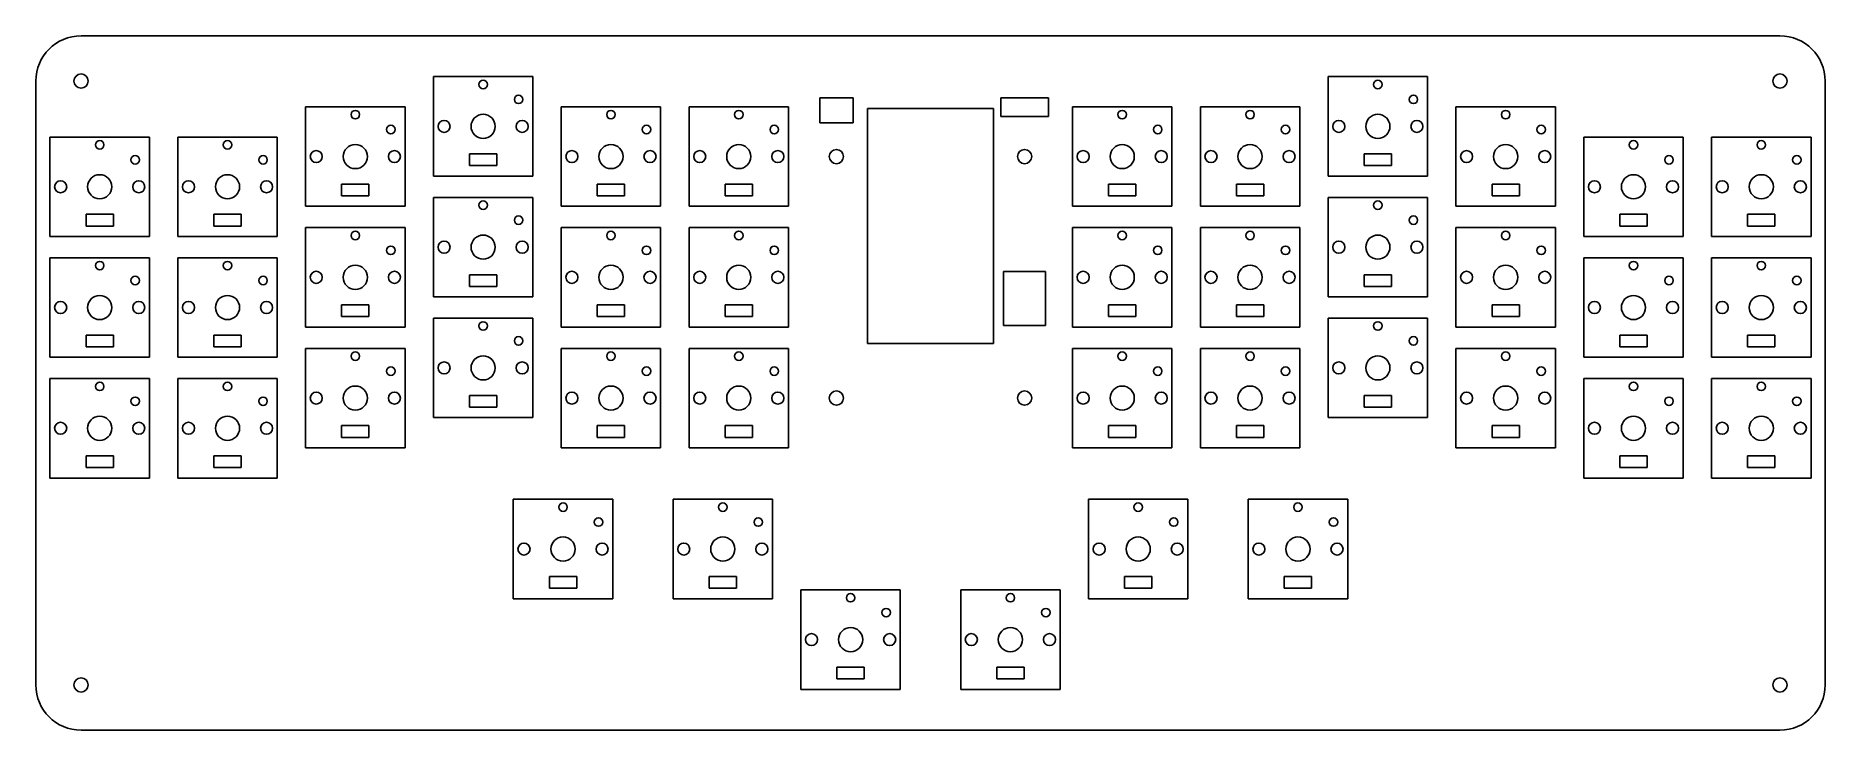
# Model space of a CAD drawing. Header units: millimetres. Extents: x 81 to 333, y -192 to -95.
import ezdxf

# ---------------------------------------------------------------- set-up
doc = ezdxf.new("R2010")
doc.units = ezdxf.units.MM

msp = doc.modelspace()

# ---------------------------------------------------------------- linework, layer by layer
for p, q in [((87.375, -94.75), (326.625, -94.75)), ((151, -100.5), (137, -100.5)), ((137, -100.5), (137, -114.5)), ((151, -114.5), (151, -100.5)), ((277, -100.5), (263, -100.5)), ((263, -100.5), (263, -114.5)), ((277, -114.5), (277, -100.5)), ((81, -186.125), (81, -101.125)), ((333, -101.125), (333, -186.125)), ((133, -104.75), (119, -104.75)), ((119, -104.75), (119, -118.75)), ((133, -118.75), (133, -104.75)), ((169, -104.75), (155, -104.75)), ((155, -104.75), (155, -118.75)), ((169, -118.75), (169, -104.75)), ((187, -104.75), (173, -104.75)), ((173, -104.75), (173, -118.75)), ((187, -118.75), (187, -104.75)), ((196.1, -103.5), (191.4, -103.5)), ((191.4, -103.5), (191.4, -107)), ((196.1, -107), (196.1, -103.5)), ((215.89, -104.994), (198.11, -104.994)), ((198.11, -104.994), (198.11, -138.074)), ((215.89, -138.074), (215.89, -104.994)), ((223.6, -103.5), (216.9, -103.5)), ((216.9, -103.5), (216.9, -106.1)), ((223.6, -106.1), (223.6, -103.5)), ((241, -104.75), (227, -104.75)), ((227, -104.75), (227, -118.75)), ((241, -118.75), (241, -104.75)), ((259, -104.75), (245, -104.75)), ((245, -104.75), (245, -118.75)), ((259, -118.75), (259, -104.75)), ((295, -104.75), (281, -104.75)), ((281, -104.75), (281, -118.75)), ((295, -118.75), (295, -104.75)), ((191.4, -107), (196.1, -107)), ((216.9, -106.1), (223.6, -106.1)), ((97, -109), (83, -109)), ((83, -109), (83, -123)), ((97, -123), (97, -109)), ((115, -109), (101, -109)), ((101, -109), (101, -123)), ((115, -123), (115, -109)), ((313, -109), (299, -109)), ((299, -109), (299, -123)), ((313, -123), (313, -109)), ((331, -109), (317, -109)), ((317, -109), (317, -123)), ((331, -123), (331, -109)), ((145.925, -111.375), (142.075, -111.375)), ((142.075, -111.375), (142.075, -113.025)), ((142.075, -113.025), (145.925, -113.025)), ((145.925, -113.025), (145.925, -111.375)), ((271.925, -111.375), (268.075, -111.375)), ((268.075, -111.375), (268.075, -113.025)), ((268.075, -113.025), (271.925, -113.025)), ((271.925, -113.025), (271.925, -111.375)), ((127.925, -115.625), (124.075, -115.625)), ((124.075, -115.625), (124.075, -117.275)), ((127.925, -117.275), (127.925, -115.625)), ((137, -114.5), (151, -114.5)), ((163.925, -115.625), (160.075, -115.625)), ((160.075, -115.625), (160.075, -117.275)), ((163.925, -117.275), (163.925, -115.625)), ((181.925, -115.625), (178.075, -115.625)), ((178.075, -115.625), (178.075, -117.275)), ((181.925, -117.275), (181.925, -115.625)), ((235.925, -115.625), (232.075, -115.625)), ((232.075, -115.625), (232.075, -117.275)), ((235.925, -117.275), (235.925, -115.625)), ((253.925, -115.625), (250.075, -115.625)), ((250.075, -115.625), (250.075, -117.275)), ((253.925, -117.275), (253.925, -115.625)), ((263, -114.5), (277, -114.5)), ((289.925, -115.625), (286.075, -115.625)), ((286.075, -115.625), (286.075, -117.275)), ((289.925, -117.275), (289.925, -115.625)), ((124.075, -117.275), (127.925, -117.275)), ((151, -117.5), (137, -117.5)), ((137, -117.5), (137, -131.5)), ((151, -131.5), (151, -117.5)), ((160.075, -117.275), (163.925, -117.275)), ((178.075, -117.275), (181.925, -117.275)), ((232.075, -117.275), (235.925, -117.275)), ((250.075, -117.275), (253.925, -117.275)), ((277, -117.5), (263, -117.5)), ((263, -117.5), (263, -131.5)), ((277, -131.5), (277, -117.5)), ((286.075, -117.275), (289.925, -117.275)), ((91.925, -119.875), (88.075, -119.875)), ((88.075, -119.875), (88.075, -121.525)), ((91.925, -121.525), (91.925, -119.875)), ((109.925, -119.875), (106.075, -119.875)), ((106.075, -119.875), (106.075, -121.525)), ((109.925, -121.525), (109.925, -119.875)), ((119, -118.75), (133, -118.75)), ((155, -118.75), (169, -118.75)), ((173, -118.75), (187, -118.75)), ((227, -118.75), (241, -118.75)), ((245, -118.75), (259, -118.75)), ((281, -118.75), (295, -118.75)), ((307.925, -119.875), (304.075, -119.875)), ((304.075, -119.875), (304.075, -121.525)), ((307.925, -121.525), (307.925, -119.875)), ((325.925, -119.875), (322.075, -119.875)), ((322.075, -119.875), (322.075, -121.525)), ((325.925, -121.525), (325.925, -119.875)), ((83, -123), (97, -123)), ((88.075, -121.525), (91.925, -121.525)), ((101, -123), (115, -123)), ((106.075, -121.525), (109.925, -121.525)), ((133, -121.75), (119, -121.75)), ((119, -121.75), (119, -135.75)), ((133, -135.75), (133, -121.75)), ((169, -121.75), (155, -121.75)), ((155, -121.75), (155, -135.75)), ((169, -135.75), (169, -121.75)), ((187, -121.75), (173, -121.75)), ((173, -121.75), (173, -135.75)), ((187, -135.75), (187, -121.75)), ((241, -121.75), (227, -121.75)), ((227, -121.75), (227, -135.75)), ((241, -135.75), (241, -121.75)), ((259, -121.75), (245, -121.75)), ((245, -121.75), (245, -135.75)), ((259, -135.75), (259, -121.75)), ((295, -121.75), (281, -121.75)), ((281, -121.75), (281, -135.75)), ((295, -135.75), (295, -121.75)), ((299, -123), (313, -123)), ((304.075, -121.525), (307.925, -121.525)), ((317, -123), (331, -123)), ((322.075, -121.525), (325.925, -121.525)), ((97, -126), (83, -126)), ((83, -126), (83, -140)), ((97, -140), (97, -126)), ((115, -126), (101, -126)), ((101, -126), (101, -140)), ((115, -140), (115, -126)), ((313, -126), (299, -126)), ((299, -126), (299, -140)), ((313, -140), (313, -126)), ((331, -126), (317, -126)), ((317, -126), (317, -140)), ((331, -140), (331, -126)), ((145.925, -128.375), (142.075, -128.375)), ((142.075, -128.375), (142.075, -130.025)), ((145.925, -130.025), (145.925, -128.375)), ((223.2, -127.95), (217.3, -127.95)), ((217.3, -127.95), (217.3, -135.55)), ((223.2, -135.55), (223.2, -127.95)), ((271.925, -128.375), (268.075, -128.375)), ((268.075, -128.375), (268.075, -130.025)), ((271.925, -130.025), (271.925, -128.375)), ((142.075, -130.025), (145.925, -130.025)), ((268.075, -130.025), (271.925, -130.025)), ((127.925, -132.625), (124.075, -132.625)), ((124.075, -132.625), (124.075, -134.275)), ((127.925, -134.275), (127.925, -132.625)), ((137, -131.5), (151, -131.5)), ((163.925, -132.625), (160.075, -132.625)), ((160.075, -132.625), (160.075, -134.275)), ((163.925, -134.275), (163.925, -132.625)), ((181.925, -132.625), (178.075, -132.625)), ((178.075, -132.625), (178.075, -134.275)), ((181.925, -134.275), (181.925, -132.625)), ((235.925, -132.625), (232.075, -132.625)), ((232.075, -132.625), (232.075, -134.275)), ((235.925, -134.275), (235.925, -132.625)), ((253.925, -132.625), (250.075, -132.625)), ((250.075, -132.625), (250.075, -134.275)), ((253.925, -134.275), (253.925, -132.625)), ((263, -131.5), (277, -131.5)), ((289.925, -132.625), (286.075, -132.625)), ((286.075, -132.625), (286.075, -134.275)), ((289.925, -134.275), (289.925, -132.625)), ((119, -135.75), (133, -135.75)), ((124.075, -134.275), (127.925, -134.275)), ((151, -134.5), (137, -134.5)), ((137, -134.5), (137, -148.5)), ((151, -148.5), (151, -134.5)), ((155, -135.75), (169, -135.75)), ((160.075, -134.275), (163.925, -134.275)), ((173, -135.75), (187, -135.75)), ((178.075, -134.275), (181.925, -134.275)), ((217.3, -135.55), (223.2, -135.55)), ((227, -135.75), (241, -135.75)), ((232.075, -134.275), (235.925, -134.275)), ((245, -135.75), (259, -135.75)), ((250.075, -134.275), (253.925, -134.275)), ((277, -134.5), (263, -134.5)), ((263, -134.5), (263, -148.5)), ((277, -148.5), (277, -134.5)), ((281, -135.75), (295, -135.75)), ((286.075, -134.275), (289.925, -134.275)), ((91.925, -136.875), (88.075, -136.875)), ((88.075, -136.875), (88.075, -138.525)), ((88.075, -138.525), (91.925, -138.525)), ((91.925, -138.525), (91.925, -136.875)), ((109.925, -136.875), (106.075, -136.875)), ((106.075, -136.875), (106.075, -138.525)), ((106.075, -138.525), (109.925, -138.525)), ((109.925, -138.525), (109.925, -136.875)), ((198.11, -138.074), (215.89, -138.074)), ((307.925, -136.875), (304.075, -136.875)), ((304.075, -136.875), (304.075, -138.525)), ((304.075, -138.525), (307.925, -138.525)), ((307.925, -138.525), (307.925, -136.875)), ((325.925, -136.875), (322.075, -136.875)), ((322.075, -136.875), (322.075, -138.525)), ((322.075, -138.525), (325.925, -138.525)), ((325.925, -138.525), (325.925, -136.875)), ((83, -140), (97, -140)), ((101, -140), (115, -140)), ((133, -138.75), (119, -138.75)), ((119, -138.75), (119, -152.75)), ((133, -152.75), (133, -138.75)), ((169, -138.75), (155, -138.75)), ((155, -138.75), (155, -152.75)), ((169, -152.75), (169, -138.75)), ((187, -138.75), (173, -138.75)), ((173, -138.75), (173, -152.75)), ((187, -152.75), (187, -138.75)), ((241, -138.75), (227, -138.75)), ((227, -138.75), (227, -152.75)), ((241, -152.75), (241, -138.75)), ((259, -138.75), (245, -138.75)), ((245, -138.75), (245, -152.75)), ((259, -152.75), (259, -138.75)), ((295, -138.75), (281, -138.75)), ((281, -138.75), (281, -152.75)), ((295, -152.75), (295, -138.75)), ((299, -140), (313, -140)), ((317, -140), (331, -140)), ((97, -143), (83, -143)), ((83, -143), (83, -157)), ((97, -157), (97, -143)), ((115, -143), (101, -143)), ((101, -143), (101, -157)), ((115, -157), (115, -143)), ((313, -143), (299, -143)), ((299, -143), (299, -157)), ((313, -157), (313, -143)), ((331, -143), (317, -143)), ((317, -143), (317, -157)), ((331, -157), (331, -143)), ((145.925, -145.375), (142.075, -145.375)), ((142.075, -145.375), (142.075, -147.025)), ((145.925, -147.025), (145.925, -145.375)), ((271.925, -145.375), (268.075, -145.375)), ((268.075, -145.375), (268.075, -147.025)), ((271.925, -147.025), (271.925, -145.375)), ((137, -148.5), (151, -148.5)), ((142.075, -147.025), (145.925, -147.025)), ((263, -148.5), (277, -148.5)), ((268.075, -147.025), (271.925, -147.025)), ((127.925, -149.625), (124.075, -149.625)), ((124.075, -149.625), (124.075, -151.275)), ((127.925, -151.275), (127.925, -149.625)), ((163.925, -149.625), (160.075, -149.625)), ((160.075, -149.625), (160.075, -151.275)), ((163.925, -151.275), (163.925, -149.625)), ((181.925, -149.625), (178.075, -149.625)), ((178.075, -149.625), (178.075, -151.275)), ((181.925, -151.275), (181.925, -149.625)), ((235.925, -149.625), (232.075, -149.625)), ((232.075, -149.625), (232.075, -151.275)), ((235.925, -151.275), (235.925, -149.625)), ((253.925, -149.625), (250.075, -149.625)), ((250.075, -149.625), (250.075, -151.275)), ((253.925, -151.275), (253.925, -149.625)), ((289.925, -149.625), (286.075, -149.625)), ((286.075, -149.625), (286.075, -151.275)), ((289.925, -151.275), (289.925, -149.625)), ((119, -152.75), (133, -152.75)), ((124.075, -151.275), (127.925, -151.275)), ((155, -152.75), (169, -152.75)), ((160.075, -151.275), (163.925, -151.275)), ((173, -152.75), (187, -152.75)), ((178.075, -151.275), (181.925, -151.275)), ((227, -152.75), (241, -152.75)), ((232.075, -151.275), (235.925, -151.275)), ((245, -152.75), (259, -152.75)), ((250.075, -151.275), (253.925, -151.275)), ((281, -152.75), (295, -152.75)), ((286.075, -151.275), (289.925, -151.275)), ((91.925, -153.875), (88.075, -153.875)), ((88.075, -153.875), (88.075, -155.525)), ((88.075, -155.525), (91.925, -155.525)), ((91.925, -155.525), (91.925, -153.875)), ((109.925, -153.875), (106.075, -153.875)), ((106.075, -153.875), (106.075, -155.525)), ((106.075, -155.525), (109.925, -155.525)), ((109.925, -155.525), (109.925, -153.875)), ((307.925, -153.875), (304.075, -153.875)), ((304.075, -153.875), (304.075, -155.525)), ((304.075, -155.525), (307.925, -155.525)), ((307.925, -155.525), (307.925, -153.875)), ((325.925, -153.875), (322.075, -153.875)), ((322.075, -153.875), (322.075, -155.525)), ((322.075, -155.525), (325.925, -155.525)), ((325.925, -155.525), (325.925, -153.875)), ((83, -157), (97, -157)), ((101, -157), (115, -157)), ((299, -157), (313, -157)), ((317, -157), (331, -157)), ((162.25, -160), (148.25, -160)), ((148.25, -160), (148.25, -174)), ((162.25, -174), (162.25, -160)), ((184.75, -160), (170.75, -160)), ((170.75, -160), (170.75, -174)), ((184.75, -174), (184.75, -160)), ((243.25, -160), (229.25, -160)), ((229.25, -160), (229.25, -174)), ((243.25, -174), (243.25, -160)), ((265.75, -160), (251.75, -160)), ((251.75, -160), (251.75, -174)), ((265.75, -174), (265.75, -160)), ((157.175, -170.875), (153.325, -170.875)), ((153.325, -170.875), (153.325, -172.525)), ((157.175, -172.525), (157.175, -170.875)), ((179.675, -170.875), (175.825, -170.875)), ((175.825, -170.875), (175.825, -172.525)), ((179.675, -172.525), (179.675, -170.875)), ((238.175, -170.875), (234.325, -170.875)), ((234.325, -170.875), (234.325, -172.525)), ((238.175, -172.525), (238.175, -170.875)), ((260.675, -170.875), (256.825, -170.875)), ((256.825, -170.875), (256.825, -172.525)), ((260.675, -172.525), (260.675, -170.875)), ((153.325, -172.525), (157.175, -172.525)), ((175.825, -172.525), (179.675, -172.525)), ((202.75, -172.75), (188.75, -172.75)), ((188.75, -172.75), (188.75, -186.75)), ((202.75, -186.75), (202.75, -172.75)), ((225.25, -172.75), (211.25, -172.75)), ((211.25, -172.75), (211.25, -186.75)), ((225.25, -186.75), (225.25, -172.75)), ((234.325, -172.525), (238.175, -172.525)), ((256.825, -172.525), (260.675, -172.525)), ((148.25, -174), (162.25, -174)), ((170.75, -174), (184.75, -174)), ((229.25, -174), (243.25, -174)), ((251.75, -174), (265.75, -174)), ((197.675, -183.625), (193.825, -183.625)), ((193.825, -183.625), (193.825, -185.275)), ((197.675, -185.275), (197.675, -183.625)), ((220.175, -183.625), (216.325, -183.625)), ((216.325, -183.625), (216.325, -185.275)), ((220.175, -185.275), (220.175, -183.625)), ((193.825, -185.275), (197.675, -185.275)), ((216.325, -185.275), (220.175, -185.275)), ((188.75, -186.75), (202.75, -186.75)), ((211.25, -186.75), (225.25, -186.75)), ((326.625, -192.5), (87.375, -192.5))]:
    msp.add_line(p, q)
for centre, radius in [((87.375, -101.125), 1), ((326.625, -101.125), 1), ((144, -101.6), 0.6), ((149, -103.7), 0.6), ((270, -101.6), 0.6), ((275, -103.7), 0.6), ((126, -105.85), 0.6), ((144, -107.5), 1.7), ((162, -105.85), 0.6), ((180, -105.85), 0.6), ((234, -105.85), 0.6), ((252, -105.85), 0.6), ((270, -107.5), 1.7), ((288, -105.85), 0.6), ((131, -107.95), 0.6), ((138.5, -107.5), 0.85), ((149.5, -107.5), 0.85), ((167, -107.95), 0.6), ((185, -107.95), 0.6), ((239, -107.95), 0.6), ((257, -107.95), 0.6), ((264.5, -107.5), 0.85), ((275.5, -107.5), 0.85), ((293, -107.95), 0.6), ((90, -110.1), 0.6), ((108, -110.1), 0.6), ((126, -111.75), 1.7), ((162, -111.75), 1.7), ((180, -111.75), 1.7), ((193.75, -111.75), 1), ((220.25, -111.75), 1), ((234, -111.75), 1.7), ((252, -111.75), 1.7), ((288, -111.75), 1.7), ((306, -110.1), 0.6), ((324, -110.1), 0.6), ((95, -112.2), 0.6), ((113, -112.2), 0.6), ((120.5, -111.75), 0.85), ((131.5, -111.75), 0.85), ((156.5, -111.75), 0.85), ((167.5, -111.75), 0.85), ((174.5, -111.75), 0.85), ((185.5, -111.75), 0.85), ((228.5, -111.75), 0.85), ((239.5, -111.75), 0.85), ((246.5, -111.75), 0.85), ((257.5, -111.75), 0.85), ((282.5, -111.75), 0.85), ((293.5, -111.75), 0.85), ((311, -112.2), 0.6), ((329, -112.2), 0.6), ((84.5, -116), 0.85), ((90, -116), 1.7), ((95.5, -116), 0.85), ((102.5, -116), 0.85), ((108, -116), 1.7), ((113.5, -116), 0.85), ((300.5, -116), 0.85), ((306, -116), 1.7), ((311.5, -116), 0.85), ((318.5, -116), 0.85), ((324, -116), 1.7), ((329.5, -116), 0.85), ((144, -118.6), 0.6), ((270, -118.6), 0.6), ((149, -120.7), 0.6), ((275, -120.7), 0.6), ((126, -122.85), 0.6), ((144, -124.5), 1.7), ((162, -122.85), 0.6), ((180, -122.85), 0.6), ((234, -122.85), 0.6), ((252, -122.85), 0.6), ((270, -124.5), 1.7), ((288, -122.85), 0.6), ((131, -124.95), 0.6), ((138.5, -124.5), 0.85), ((149.5, -124.5), 0.85), ((167, -124.95), 0.6), ((185, -124.95), 0.6), ((239, -124.95), 0.6), ((257, -124.95), 0.6), ((264.5, -124.5), 0.85), ((275.5, -124.5), 0.85), ((293, -124.95), 0.6), ((90, -127.1), 0.6), ((108, -127.1), 0.6), ((120.5, -128.75), 0.85), ((126, -128.75), 1.7), ((131.5, -128.75), 0.85), ((156.5, -128.75), 0.85), ((162, -128.75), 1.7), ((167.5, -128.75), 0.85), ((174.5, -128.75), 0.85), ((180, -128.75), 1.7), ((185.5, -128.75), 0.85), ((228.5, -128.75), 0.85), ((234, -128.75), 1.7), ((239.5, -128.75), 0.85), ((246.5, -128.75), 0.85), ((252, -128.75), 1.7), ((257.5, -128.75), 0.85), ((282.5, -128.75), 0.85), ((288, -128.75), 1.7), ((293.5, -128.75), 0.85), ((306, -127.1), 0.6), ((324, -127.1), 0.6), ((95, -129.2), 0.6), ((113, -129.2), 0.6), ((311, -129.2), 0.6), ((329, -129.2), 0.6), ((84.5, -133), 0.85), ((90, -133), 1.7), ((95.5, -133), 0.85), ((102.5, -133), 0.85), ((108, -133), 1.7), ((113.5, -133), 0.85), ((300.5, -133), 0.85), ((306, -133), 1.7), ((311.5, -133), 0.85), ((318.5, -133), 0.85), ((324, -133), 1.7), ((329.5, -133), 0.85), ((144, -135.6), 0.6), ((270, -135.6), 0.6), ((149, -137.7), 0.6), ((275, -137.7), 0.6), ((126, -139.85), 0.6), ((138.5, -141.5), 0.85), ((144, -141.5), 1.7), ((149.5, -141.5), 0.85), ((162, -139.85), 0.6), ((180, -139.85), 0.6), ((234, -139.85), 0.6), ((252, -139.85), 0.6), ((264.5, -141.5), 0.85), ((270, -141.5), 1.7), ((275.5, -141.5), 0.85), ((288, -139.85), 0.6), ((90, -144.1), 0.6), ((108, -144.1), 0.6), ((131, -141.95), 0.6), ((167, -141.95), 0.6), ((185, -141.95), 0.6), ((239, -141.95), 0.6), ((257, -141.95), 0.6), ((293, -141.95), 0.6), ((306, -144.1), 0.6), ((324, -144.1), 0.6), ((95, -146.2), 0.6), ((113, -146.2), 0.6), ((120.5, -145.75), 0.85), ((126, -145.75), 1.7), ((131.5, -145.75), 0.85), ((156.5, -145.75), 0.85), ((162, -145.75), 1.7), ((167.5, -145.75), 0.85), ((174.5, -145.75), 0.85), ((180, -145.75), 1.7), ((185.5, -145.75), 0.85), ((193.75, -145.75), 1), ((220.25, -145.75), 1), ((228.5, -145.75), 0.85), ((234, -145.75), 1.7), ((239.5, -145.75), 0.85), ((246.5, -145.75), 0.85), ((252, -145.75), 1.7), ((257.5, -145.75), 0.85), ((282.5, -145.75), 0.85), ((288, -145.75), 1.7), ((293.5, -145.75), 0.85), ((311, -146.2), 0.6), ((329, -146.2), 0.6), ((90, -150), 1.7), ((108, -150), 1.7), ((306, -150), 1.7), ((324, -150), 1.7), ((84.5, -150), 0.85), ((95.5, -150), 0.85), ((102.5, -150), 0.85), ((113.5, -150), 0.85), ((300.5, -150), 0.85), ((311.5, -150), 0.85), ((318.5, -150), 0.85), ((329.5, -150), 0.85), ((155.25, -161.1), 0.6), ((177.75, -161.1), 0.6), ((236.25, -161.1), 0.6), ((258.75, -161.1), 0.6), ((160.25, -163.2), 0.6), ((182.75, -163.2), 0.6), ((241.25, -163.2), 0.6), ((263.75, -163.2), 0.6), ((149.75, -167), 0.85), ((155.25, -167), 1.7), ((160.75, -167), 0.85), ((172.25, -167), 0.85), ((177.75, -167), 1.7), ((183.25, -167), 0.85), ((230.75, -167), 0.85), ((236.25, -167), 1.7), ((241.75, -167), 0.85), ((253.25, -167), 0.85), ((258.75, -167), 1.7), ((264.25, -167), 0.85), ((195.75, -173.85), 0.6), ((218.25, -173.85), 0.6), ((200.75, -175.95), 0.6), ((223.25, -175.95), 0.6), ((190.25, -179.75), 0.85), ((195.75, -179.75), 1.7), ((201.25, -179.75), 0.85), ((212.75, -179.75), 0.85), ((218.25, -179.75), 1.7), ((223.75, -179.75), 0.85), ((87.375, -186.125), 1), ((326.625, -186.125), 1)]:
    msp.add_circle(centre, radius)
for centre, start, end in [((87.375, -101.125), 90, 180), ((326.625, -101.125), 0, 90), ((87.375, -186.125), 180, 270), ((326.625, -186.125), 270, 0)]:
    msp.add_arc(centre, 6.375, start, end)

doc.saveas('drawing.dxf')
